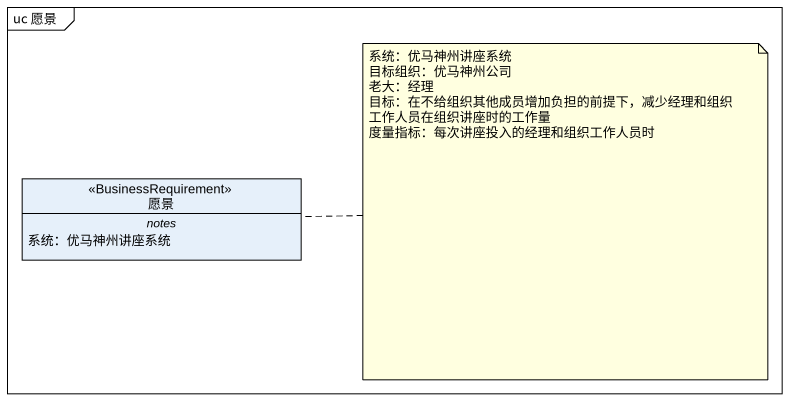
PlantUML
@startuml
mainframe uc 愿景
hide circle
hide empty members
class 愿景 <<BusinessRequirement>> {
  -- notes --
  系统：优马神州讲座系统
}
note right of 愿景
  系统：优马神州讲座系统
  目标组织：优马神州公司
  老大：经理
  目标：在不给组织其他成员增加负担的前提下，减少经理和组织工作人员在组织讲座时的工作量
  度量指标：每次讲座投入的经理和组织工作人员时
end note
@enduml
